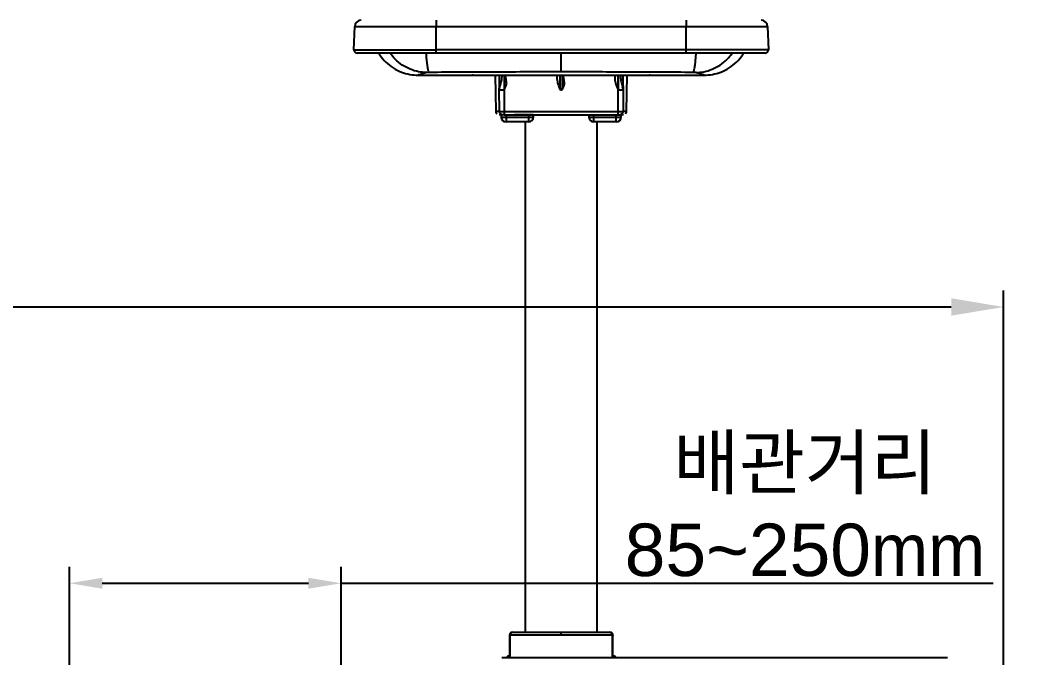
# Model space of a CAD drawing. Header units: millimetres. Extents: x 6110 to 6704, y -2661 to -1821.
# Drawn here: x 6266.7 to 6343.6, y -2346 to -2297.3 of the extents above; entities that cross this region are included whole.
import ezdxf

# ---------------------------------------------------------------- set-up
doc = ezdxf.new("R2010")
doc.units = ezdxf.units.MM
doc.header["$LTSCALE"] = 0.1
doc.layers.get('0').update_dxf_attribs({"lineweight": 15})
doc.layers.add('DIM', color=3, linetype='Continuous', lineweight=9)
doc.styles.get("Standard").update_dxf_attribs({"font": 'arial.ttf'})
doc.dimstyles.new('ISO-25', dxfattribs={"dimtxt": 2.5, "dimasz": 2.5, "dimexe": 1.25, "dimexo": 0.625, "dimtad": 1, "dimlfac": 5, "dimtxsty": 'Standard', "dimcen": 2.5, "dimadec": 0, "dimazin": 0, "dimtfac": 1, "dimtmove": 0, "dimatfit": 3, "dimfxl": 0, "dimarcsym": 0})

# ---------------------------------------------------------------- blocks, each defined once
blk = doc.blocks.new('*D42')
at = {"layer": 'Defpoints', "color": 0}
for p in [(6341.716, -2319.208), (6229.393, -2367.699), (6341.716, -2367.7)]:
    blk.add_point(p, dxfattribs=at)
at = {"layer": 'DIM', "color": 0, "lineweight": -2}
for p, q in [((6229.393, -2367.074), (6229.393, -2317.958)), ((6341.716, -2367.075), (6341.716, -2317.958)), ((6233.393, -2319.208), (6337.716, -2319.208))]:
    blk.add_line(p, q, dxfattribs=at)
at = {"layer": 'DIM', "color": 0}
for points in [[(6233.393, -2318.541), (6233.393, -2319.874), (6229.393, -2319.208)], [(6337.716, -2318.541), (6337.716, -2319.874), (6341.716, -2319.208)]]:
    blk.add_solid(points, dxfattribs=at)
at = {"layer": 'DIM', "color": 0, "insert": (6259.175, -2316.54), "char_height": 4, "attachment_point": 5}
blk.add_mtext('450', dxfattribs=at)
blk = doc.blocks.new('*D44')
at = {"layer": 'Defpoints', "color": 0}
for p in [(6291.155, -2340.279), (6270.42, -2359.431), (6291.155, -2359.431)]:
    blk.add_point(p, dxfattribs=at)
at = {"layer": 'DIM', "color": 0, "lineweight": -2}
for p, q in [((6270.42, -2358.806), (6270.42, -2339.029)), ((6291.155, -2358.806), (6291.155, -2339.029)), ((6272.92, -2340.279), (6288.655, -2340.279)), ((6291.155, -2340.279), (6340.931, -2340.279))]:
    blk.add_line(p, q, dxfattribs=at)
at = {"layer": 'DIM', "color": 0}
for points in [[(6272.92, -2339.862), (6272.92, -2340.696), (6270.42, -2340.279)], [(6288.655, -2339.862), (6288.655, -2340.696), (6291.155, -2340.279)]]:
    blk.add_solid(points, dxfattribs=at)
at = {"layer": 'DIM', "color": 0, "insert": (6326.555, -2334.424), "char_height": 2.5, "attachment_point": 5}
blk.add_mtext('{\\fGulim|b0|i0|c129|p50;\\H1.6x;\\C3;배관거리\\fArial|b0|i0|c0|p34;\\P85~250\\fGulim|b0|i0|c129|p50;mm}', dxfattribs=at)
blk = doc.blocks.new('*D49')
at = {"layer": 'Defpoints', "color": 0}
for p in [(6307.952, -2080.75), (6411.492, -2580.443), (6420.327, -2580.443)]:
    blk.add_point(p, dxfattribs=at)
at = {"layer": 'DIM', "color": 0, "lineweight": -2}
for p, q in [((6308.577, -2080.75), (6421.577, -2080.75)), ((6420.327, -2084.75), (6420.327, -2576.443)), ((6412.117, -2580.443), (6421.577, -2580.443))]:
    blk.add_line(p, q, dxfattribs=at)
at = {"layer": 'DIM', "color": 0}
for points in [[(6419.66, -2084.75), (6420.993, -2084.75), (6420.327, -2080.75)], [(6419.66, -2576.443), (6420.993, -2576.443), (6420.327, -2580.443)]]:
    blk.add_solid(points, dxfattribs=at)
at = {"layer": 'DIM', "color": 0, "insert": (6417.079, -2330.597), "char_height": 4, "attachment_point": 5, "rotation": 90}
blk.add_mtext('(2280)', dxfattribs=at)

msp = doc.modelspace()

# ---------------------------------------------------------------- linework, layer by layer
at = {"linetype": 'Continuous', "lineweight": 25}
for p, q in [((6298.4044, -2297.331), (6298.4044, -2297.816)), ((6317.4994, -2297.331), (6317.4994, -2297.816)), ((6292.1323, -2299.5835), (6292.194, -2297.816)), ((6298.4044, -2297.816), (6317.4994, -2297.816)), ((6298.4044, -2299.5835), (6298.4044, -2297.816)), ((6317.4994, -2299.5835), (6317.4994, -2297.816)), ((6323.7099, -2297.816), (6323.7716, -2299.5835)), ((6292.1323, -2299.5835), (6298.4044, -2299.5835)), ((6298.4044, -2299.8435), (6298.4044, -2299.5835)), ((6317.4994, -2299.5835), (6298.4044, -2299.5835)), ((6317.4994, -2299.8435), (6317.4994, -2299.5835)), ((6323.7716, -2299.5835), (6317.4994, -2299.5835)), ((6317.4994, -2299.8435), (6298.4044, -2299.8435)), ((6297.0455, -2301.5269), (6301.1682, -2301.5269)), ((6301.1682, -2301.5269), (6301.2332, -2301.5262)), ((6301.2332, -2301.5262), (6301.1682, -2301.5269)), ((6302.0476, -2301.5218), (6313.8563, -2301.5218)), ((6302.9231, -2301.5218), (6302.9558, -2304.2992)), ((6307.6252, -2301.5218), (6307.6278, -2301.8153)), ((6312.0409, -2301.5218), (6312.0434, -2301.8153)), ((6312.9481, -2304.2992), (6312.9808, -2301.5218)), ((6314.7357, -2301.5269), (6314.6707, -2301.5262)), ((6314.6707, -2301.5262), (6314.7357, -2301.5269)), ((6314.7357, -2301.5269), (6318.8584, -2301.5269)), ((6303.2187, -2302.542), (6303.2193, -2302.5908)), ((6303.2191, -2302.5908), (6303.2187, -2302.5423)), ((6303.2196, -2302.6466), (6303.2191, -2302.5908)), ((6303.2339, -2304.2929), (6303.2196, -2302.6466)), ((6303.226, -2302.5597), (6303.2197, -2302.6466)), ((6303.602, -2302.6466), (6303.5966, -2302.6466)), ((6303.5966, -2302.6466), (6303.611, -2304.2929)), ((6307.8862, -2302.6466), (6308.0177, -2302.6466)), ((6312.2929, -2304.2929), (6312.3073, -2302.6466)), ((6312.3073, -2302.6466), (6312.3019, -2302.6466)), ((6312.6779, -2302.5598), (6312.6371, -2302.4033)), ((6312.6843, -2302.6466), (6312.67, -2304.2929)), ((6312.6779, -2302.5598), (6312.6852, -2302.5424)), ((6312.6842, -2302.6466), (6312.6779, -2302.5598)), ((6312.6852, -2302.5424), (6312.6843, -2302.6466)), ((6312.6869, -2302.3546), (6312.6852, -2302.5424)), ((6303.3675, -2304.5407), (6303.3714, -2304.7377)), ((6303.611, -2304.2929), (6312.2929, -2304.2929)), ((6303.611, -2304.2929), (6303.611, -2304.5419)), ((6303.611, -2304.5419), (6312.2929, -2304.5419)), ((6303.7442, -2304.5419), (6303.7479, -2304.7297)), ((6303.7479, -2304.7297), (6305.454, -2304.7297)), ((6303.7479, -2304.7297), (6303.7479, -2305.0934)), ((6305.8233, -2304.5407), (6304.3892, -2304.5407)), ((6305.4614, -2304.5407), (6305.454, -2304.7297)), ((6305.8305, -2304.7339), (6305.838, -2304.5419)), ((6310.0659, -2304.5419), (6310.0734, -2304.7339)), ((6310.4499, -2304.7297), (6310.4425, -2304.5407)), ((6310.4499, -2304.7297), (6312.156, -2304.7297)), ((6312.156, -2304.7297), (6312.1597, -2304.5419)), ((6312.156, -2305.0934), (6312.156, -2304.7297)), ((6312.2929, -2304.5419), (6312.2929, -2304.2929)), ((6312.5325, -2304.7377), (6312.5364, -2304.5407)), ((6305.454, -2305.0934), (6303.7479, -2305.0934)), ((6305.2019, -2305.0934), (6305.2019, -2344.006)), ((6312.156, -2305.0934), (6310.4499, -2305.0934)), ((6310.7019, -2344.006), (6310.7019, -2305.0934)), ((6304.0353, -2344.2517), (6304.0019, -2344.256)), ((6304.0019, -2344.256), (6304.0019, -2345.9534)), ((6304.0353, -2344.2517), (6304.0391, -2345.9683)), ((6304.1838, -2344.0231), (6304.1638, -2344.0244)), ((6304.2686, -2344.006), (6304.1815, -2344.0244)), ((6307.9519, -2344.2517), (6307.9519, -2344.006)), ((6311.8686, -2344.2517), (6307.9519, -2344.2517)), ((6311.7199, -2344.0239), (6311.6352, -2344.006)), ((6311.7401, -2344.0243), (6311.7201, -2344.0231)), ((6311.8648, -2345.9683), (6311.8686, -2344.2517)), ((6311.9019, -2344.256), (6311.8686, -2344.2517)), ((6311.9009, -2344.2333), (6311.9019, -2344.256)), ((6311.9019, -2345.9534), (6311.9019, -2344.256)), ((6337.4293, -2345.9683), (6303.4174, -2345.9683))]:
    msp.add_line(p, q, dxfattribs=at)
at = {"linetype": 'Continuous', "lineweight": 25, "flags": 128}
for points in [[(6312.6698, -2304.2929), (6312.6646, -2304.3416), (6312.6615, -2304.3545)], [(6307.9519, -2344.2517), (6307.323, -2344.2517), (6306.7082, -2344.2517), (6306.1215, -2344.2517), (6305.5762, -2344.2517), (6305.0846, -2344.2517), (6304.6578, -2344.2517), (6304.3054, -2344.2517), (6304.0353, -2344.2517)], [(6311.6519, -2344.006), (6311.7007, -2344.0108), (6311.7464, -2344.0246)]]:
    msp.add_lwpolyline(points, dxfattribs=at)
at = {"linetype": 'Continuous', "lineweight": 25}
for centre, radius, start, end in [((6292.6962, -2297.8335), 0.5025, 89.996063, 178.001157), ((6323.2077, -2297.8335), 0.5025, 2.000152, 90.001542), ((6292.3834, -2299.5923), 0.2513, 178, 270), ((6323.5205, -2299.5923), 0.2513, 270, 2), ((6303.4854, -2304.2907), 0.2513, 180.5, 270), ((6303.7479, -2304.7166), 0.3769, 181.111803, 270), ((6305.454, -2304.7166), 0.3769, 270.405619, 0), ((6310.4499, -2304.7166), 0.3769, 182.25105, 270.021059), ((6312.156, -2304.7166), 0.3769, 271.354965, 0), ((6312.4185, -2304.2907), 0.2513, 270.00011, 311.358867), ((6303.9738, -2346.081), 0.25, 90, 153.207051), ((6311.9301, -2346.081), 0.25, 26.792949, 90)]:
    msp.add_arc(centre, radius, start, end, dxfattribs=at)
for points, knots in [([(6292.194, -2297.816), (6292.2171, -2297.816), (6292.2633, -2297.816), (6292.6326, -2297.816), (6293.2066, -2297.816), (6293.9849, -2297.816), (6294.9318, -2297.816), (6296.0125, -2297.816), (6297.185, -2297.816), (6297.998, -2297.816), (6298.4044, -2297.816)], [0, 0, 0, 0, 0.125, 0.25, 0.375, 0.5, 0.625, 0.75, 0.875, 1, 1, 1, 1]), ([(6317.4994, -2297.816), (6317.9059, -2297.816), (6318.7189, -2297.816), (6319.8914, -2297.816), (6320.9721, -2297.816), (6321.919, -2297.816), (6322.6973, -2297.816), (6323.2713, -2297.816), (6323.6406, -2297.816), (6323.6868, -2297.816), (6323.7099, -2297.816)], [0, 0, 0, 0, 0.125, 0.25, 0.375, 0.5, 0.625, 0.75, 0.875, 1, 1, 1, 1]), ([(6298.4044, -2299.8435), (6298.0372, -2299.8435), (6297.2808, -2299.8435), (6296.3538, -2299.8435), (6295.63, -2299.8435), (6294.9219, -2299.8435), (6294.1164, -2299.8435), (6293.4628, -2299.8435), (6293.0488, -2299.8435), (6292.7207, -2299.8435), (6292.4429, -2299.8435), (6292.4028, -2299.8435), (6292.3834, -2299.8435)], [0, 0, 0, 0, 0.1164776, 0.2399321, 0.3043012, 0.3686842, 0.5, 0.6313158, 0.6956849, 0.7600679, 0.8835224, 1, 1, 1, 1]), ([(6294.0312, -2299.8435), (6294.0553, -2299.8888), (6294.1916, -2300.1452), (6294.5565, -2300.5403), (6295.1136, -2300.9872), (6295.7422, -2301.3029), (6296.3937, -2301.4926), (6296.8327, -2301.5157), (6297.0463, -2301.5269)], [0, 0, 0, 0, 0.04257756, 0.24139066, 0.44020497, 0.63525397, 0.82252989, 1, 1, 1, 1]), ([(6297.6681, -2301.3282), (6297.4625, -2301.3136), (6297.0401, -2301.2836), (6296.412, -2301.0881), (6295.8107, -2300.7665), (6295.283, -2300.3526), (6295.0171, -2300.0043), (6294.8944, -2299.8435)], [0, 0, 0, 0, 0.1913452, 0.3930273, 0.6028713, 0.816679, 1, 1, 1, 1]), ([(6297.8763, -2301.3144), (6297.8594, -2301.2889), (6297.8248, -2301.2367), (6297.7733, -2301.019), (6297.7238, -2300.6849), (6297.682, -2300.291), (6297.6609, -2299.9761), (6297.652, -2299.8435)], [0, 0, 0, 0, 0.197927, 0.4057266, 0.6212833, 0.8405954, 1, 1, 1, 1]), ([(6307.952, -2301.2815), (6307.952, -2301.2548), (6307.952, -2301.2002), (6307.952, -2300.9847), (6307.952, -2300.6566), (6307.952, -2300.2742), (6307.952, -2299.9695), (6307.952, -2299.8435)], [0, 0, 0, 0, 0.1991155, 0.4080491, 0.6245323, 0.8448391, 1, 1, 1, 1]), ([(6323.5205, -2299.8435), (6323.5011, -2299.8435), (6323.461, -2299.8435), (6323.1832, -2299.8435), (6322.8551, -2299.8435), (6322.4411, -2299.8435), (6321.7875, -2299.8435), (6320.982, -2299.8435), (6320.2739, -2299.8435), (6319.5502, -2299.8435), (6318.6231, -2299.8435), (6317.8667, -2299.8435), (6317.4994, -2299.8435)], [0, 0, 0, 0, 0.1164776, 0.2399321, 0.3043012, 0.3686842, 0.5, 0.6313158, 0.6956849, 0.7600679, 0.8835224, 1, 1, 1, 1]), ([(6318.0276, -2301.3144), (6318.0445, -2301.2889), (6318.0791, -2301.2366), (6318.1306, -2301.0189), (6318.1801, -2300.6849), (6318.2219, -2300.291), (6318.243, -2299.9761), (6318.2519, -2299.8435)], [0, 0, 0, 0, 0.1979441, 0.4057631, 0.6213007, 0.8405823, 1, 1, 1, 1]), ([(6318.2358, -2301.3282), (6318.4414, -2301.3136), (6318.8638, -2301.2836), (6319.4919, -2301.088), (6320.0932, -2300.7665), (6320.6209, -2300.3526), (6320.8868, -2300.0043), (6321.0095, -2299.8435)], [0, 0, 0, 0, 0.191344, 0.3930258, 0.6028708, 0.8166768, 1, 1, 1, 1]), ([(6318.8576, -2301.5269), (6319.0712, -2301.5157), (6319.5102, -2301.4926), (6320.1617, -2301.3029), (6320.7903, -2300.9872), (6321.3474, -2300.5403), (6321.7123, -2300.1452), (6321.8486, -2299.8888), (6321.8727, -2299.8435)], [0, 0, 0, 0, 0.1774701, 0.364746, 0.559795, 0.7586093, 0.9574224, 1, 1, 1, 1]), ([(6297.6681, -2301.3282), (6297.4871, -2301.3858), (6297.1247, -2301.5011), (6297.0725, -2301.5183), (6297.0463, -2301.5269)], [0, 0, 0, 0, 0.49968458, 1, 1, 1, 1]), ([(6297.8763, -2301.3144), (6297.8521, -2301.3147), (6297.8033, -2301.3154), (6297.7406, -2301.3186), (6297.6915, -2301.3229), (6297.676, -2301.3264), (6297.6681, -2301.3282)], [0, 0, 0, 0, 0.2452923, 0.4933086, 0.7450343, 1, 1, 1, 1]), ([(6307.952, -2301.2804), (6306.2699, -2301.282), (6302.9066, -2301.285), (6299.5528, -2301.3046), (6297.8763, -2301.3144)], [0, 0, 0, 0, 0.5001114, 1, 1, 1, 1]), ([(6301.2332, -2301.5262), (6301.2338, -2301.5262), (6301.2562, -2301.5259), (6301.4189, -2301.5243), (6301.6998, -2301.5223), (6301.9317, -2301.522), (6302.0476, -2301.5218)], [0, 0, 0, 0, 0.0097044, 0.3402204, 0.6702655, 1, 1, 1, 1]), ([(6303.2097, -2301.5218), (6303.2104, -2301.6014), (6303.2117, -2301.744), (6303.214, -2302.0078), (6303.2163, -2302.2676), (6303.2179, -2302.4505), (6303.2187, -2302.5423)], [0, 0, 0, 0, 0.2929734, 0.5251439, 0.7618715, 1, 1, 1, 1]), ([(6303.2251, -2301.5218), (6303.2251, -2301.5565), (6303.2253, -2301.6666), (6303.2243, -2302.0344), (6303.2211, -2302.3666), (6303.2192, -2302.5592)], [0, 0, 0, 0, 0.1617554, 0.5140206, 1, 1, 1, 1]), ([(6303.226, -2302.5597), (6303.255, -2302.4621), (6303.3092, -2302.28), (6303.3931, -2301.9834), (6303.4284, -2301.7038), (6303.4382, -2301.5872), (6303.4438, -2301.5218)], [0, 0, 0, 0, 0.2687941, 0.501948, 0.720528, 1, 1, 1, 1]), ([(6303.5966, -2301.5218), (6303.5966, -2301.5941), (6303.5966, -2301.7464), (6303.5966, -2302.159), (6303.5966, -2302.484), (6303.5966, -2302.6466)], [0, 0, 0, 0, 0.31125393, 0.65562696, 1, 1, 1, 1]), ([(6303.6137, -2301.5218), (6303.6135, -2301.5478), (6303.6128, -2301.6104), (6303.6109, -2301.7939), (6303.6082, -2302.0488), (6303.605, -2302.3569), (6303.603, -2302.5458), (6303.602, -2302.6466)], [0, 0, 0, 0, 0.1281352, 0.3083158, 0.5999205, 0.7865448, 1, 1, 1, 1]), ([(6303.7972, -2302.176), (6303.7817, -2302.0592), (6303.7499, -2301.8197), (6303.705, -2301.6213), (6303.6819, -2301.5713), (6303.6818, -2301.571)], [0, 0, 0, 0, 0.4857086, 0.9964814, 1, 1, 1, 1]), ([(6307.6278, -2301.8153), (6307.6459, -2301.9446), (6307.6866, -2302.2353), (6307.815, -2302.4998), (6307.8862, -2302.6466)], [0, 0, 0, 0, 0.445018, 1, 1, 1, 1]), ([(6307.8862, -2302.6466), (6307.8852, -2302.5458), (6307.8832, -2302.3569), (6307.8801, -2302.0488), (6307.8773, -2301.7939), (6307.8754, -2301.6104), (6307.8748, -2301.5478), (6307.8745, -2301.5218)], [0, 0, 0, 0, 0.21345767, 0.40008461, 0.69169539, 0.87187316, 1, 1, 1, 1]), ([(6318.0276, -2301.3144), (6316.3511, -2301.3046), (6312.9973, -2301.285), (6309.634, -2301.282), (6307.952, -2301.2804)], [0, 0, 0, 0, 0.4998886, 1, 1, 1, 1]), ([(6308.0294, -2301.5218), (6308.0291, -2301.5478), (6308.0285, -2301.6104), (6308.0266, -2301.7939), (6308.0238, -2302.0488), (6308.0207, -2302.3569), (6308.0187, -2302.5458), (6308.0177, -2302.6466)], [0, 0, 0, 0, 0.128134, 0.3083151, 0.599921, 0.7865452, 1, 1, 1, 1]), ([(6308.2129, -2302.176), (6308.1974, -2302.0593), (6308.1656, -2301.8198), (6308.1206, -2301.6213), (6308.0976, -2301.5713), (6308.0974, -2301.571)], [0, 0, 0, 0, 0.485722, 0.9964744, 1, 1, 1, 1]), ([(6312.0434, -2301.8153), (6312.0616, -2301.9446), (6312.1023, -2302.2353), (6312.2307, -2302.4998), (6312.3019, -2302.6466)], [0, 0, 0, 0, 0.4450021, 1, 1, 1, 1]), ([(6312.3019, -2302.6466), (6312.3009, -2302.5458), (6312.2989, -2302.3569), (6312.2957, -2302.0488), (6312.293, -2301.7939), (6312.2911, -2301.6104), (6312.2904, -2301.5478), (6312.2902, -2301.5218)], [0, 0, 0, 0, 0.2134594, 0.400085, 0.691684, 0.8718672, 1, 1, 1, 1]), ([(6312.3073, -2301.5333), (6312.3073, -2301.6024), (6312.3073, -2301.7517), (6312.3073, -2302.1592), (6312.3073, -2302.4841), (6312.3073, -2302.6466)], [0, 0, 0, 0, 0.3009823, 0.6504912, 1, 1, 1, 1]), ([(6312.4594, -2301.5218), (6312.4617, -2301.5476), (6312.4658, -2301.5946), (6312.4809, -2301.7449), (6312.5127, -2302.0207), (6312.5943, -2302.2714), (6312.6371, -2302.4033)], [0, 0, 0, 0, 0.1402205, 0.2543694, 0.6078635, 1, 1, 1, 1]), ([(6312.6837, -2302.3789), (6312.6815, -2302.1458), (6312.6783, -2301.8135), (6312.6786, -2301.5888), (6312.6787, -2301.5218)], [0, 0, 0, 0, 0.7017117, 1, 1, 1, 1]), ([(6313.8563, -2301.5218), (6313.9722, -2301.522), (6314.2041, -2301.5223), (6314.485, -2301.5243), (6314.6477, -2301.5259), (6314.6701, -2301.5262), (6314.6707, -2301.5262)], [0, 0, 0, 0, 0.3297391, 0.6598348, 0.9903044, 1, 1, 1, 1]), ([(6318.2358, -2301.3282), (6318.2279, -2301.3264), (6318.2124, -2301.3229), (6318.1633, -2301.3186), (6318.1006, -2301.3154), (6318.0518, -2301.3147), (6318.0276, -2301.3144)], [0, 0, 0, 0, 0.2549657, 0.5066914, 0.7547077, 1, 1, 1, 1]), ([(6318.8576, -2301.5269), (6318.8314, -2301.5183), (6318.7792, -2301.5011), (6318.4168, -2301.3858), (6318.2358, -2301.3282)], [0, 0, 0, 0, 0.5003154, 1, 1, 1, 1]), ([(6303.2187, -2302.5423), (6303.219, -2302.5452), (6303.2197, -2302.5511), (6303.2239, -2302.5568), (6303.226, -2302.5597)], [0, 0, 0, 0, 0.5000426, 1, 1, 1, 1]), ([(6303.2194, -2302.6232), (6303.2195, -2302.6274), (6303.2195, -2302.6356), (6303.2196, -2302.6429), (6303.2197, -2302.6466)], [0, 0, 0, 0, 0.50348154, 1, 1, 1, 1]), ([(6303.2198, -2302.6466), (6303.2213, -2302.6459), (6303.2243, -2302.6445), (6303.2549, -2302.6427), (6303.3235, -2302.6416), (6303.426, -2302.6427), (6303.5203, -2302.6445), (6303.5709, -2302.6459), (6303.5966, -2302.6466)], [0, 0, 0, 0, 0.1308588, 0.2580019, 0.500074, 0.7426231, 0.8695921, 1, 1, 1, 1]), ([(6303.602, -2302.6466), (6303.6797, -2302.5017), (6303.7612, -2302.3499), (6303.7916, -2302.1829), (6303.793, -2302.1752)], [0, 0, 0, 0, 0.9540595, 1, 1, 1, 1]), ([(6308.0177, -2302.6466), (6308.0954, -2302.5017), (6308.1769, -2302.3499), (6308.2073, -2302.1829), (6308.2087, -2302.1752)], [0, 0, 0, 0, 0.9541224, 1, 1, 1, 1]), ([(6312.3073, -2302.6466), (6312.3567, -2302.6454), (6312.4554, -2302.6429), (6312.58, -2302.642), (6312.6671, -2302.6429), (6312.6785, -2302.6454), (6312.6841, -2302.6466)], [0, 0, 0, 0, 0.2500525, 0.5000098, 0.7499621, 1, 1, 1, 1]), ([(6312.6371, -2302.4033), (6312.6514, -2302.3959), (6312.68, -2302.3811), (6312.6846, -2302.3634), (6312.6869, -2302.3546)], [0, 0, 0, 0, 0.5, 1, 1, 1, 1]), ([(6302.9558, -2304.2924), (6302.9596, -2304.3239), (6302.9654, -2304.3723), (6302.9969, -2304.4309), (6303.0197, -2304.4562), (6303.0313, -2304.469)], [0, 0, 0, 0, 0.4792329, 0.73696266, 1, 1, 1, 1]), ([(6303.2341, -2304.2929), (6303.2066, -2304.293), (6303.1408, -2304.2932), (6303.0598, -2304.2932), (6302.9953, -2304.2931), (6302.9597, -2304.2928), (6302.959, -2304.2925), (6302.9586, -2304.2924)], [0, 0, 0, 0, 0.164684, 0.3927848, 0.6181199, 0.8406897, 1, 1, 1, 1]), ([(6303.3979, -2304.5407), (6303.394, -2304.5407), (6303.3662, -2304.5407), (6303.3212, -2304.5407), (6303.2686, -2304.5407), (6303.2293, -2304.5407), (6303.2175, -2304.5407), (6303.2116, -2304.5407)], [0, 0, 0, 0, 0.0385907, 0.2786829, 0.5192481, 0.7595104, 1, 1, 1, 1]), ([(6303.2341, -2304.2929), (6303.2398, -2304.2931), (6303.2511, -2304.2936), (6303.3383, -2304.2939), (6303.4628, -2304.2936), (6303.5616, -2304.2931), (6303.611, -2304.2929)], [0, 0, 0, 0, 0.2500003, 0.5, 0.7499997, 1, 1, 1, 1]), ([(6303.3732, -2304.724), (6303.3734, -2304.7247), (6303.374, -2304.7265), (6303.3986, -2304.7287), (6303.442, -2304.7305), (6303.5028, -2304.7316), (6303.5767, -2304.7318), (6303.6599, -2304.7313), (6303.7186, -2304.7302), (6303.7479, -2304.7297)], [0, 0, 0, 0, 0.1075007, 0.2562506, 0.4050005, 0.5537504, 0.7025002, 0.8512501, 1, 1, 1, 1]), ([(6303.611, -2304.5419), (6303.5945, -2304.5419), (6303.5616, -2304.5419), (6303.5201, -2304.5419), (6303.4911, -2304.5419), (6303.4873, -2304.5419), (6303.4854, -2304.5419)], [0, 0, 0, 0, 0.2503797, 0.5000191, 0.7496488, 1, 1, 1, 1]), ([(6305.454, -2304.7297), (6305.4906, -2304.7311), (6305.5601, -2304.7337), (6305.6617, -2304.7359), (6305.74, -2304.7363), (6305.8039, -2304.7359), (6305.8268, -2304.7331), (6305.8302, -2304.7319), (6305.8306, -2304.7316), (6305.8305, -2304.7314), (6305.8305, -2304.7313)], [0, 0, 0, 0, 0.1853582, 0.3524756, 0.560434, 0.7036734, 0.9440589, 0.9741304, 0.9846678, 1, 1, 1, 1]), ([(6310.0734, -2304.7313), (6310.0734, -2304.7314), (6310.0733, -2304.7316), (6310.0737, -2304.7319), (6310.0753, -2304.7324), (6310.0836, -2304.7341), (6310.1115, -2304.736), (6310.1684, -2304.7362), (6310.2378, -2304.7359), (6310.3304, -2304.7339), (6310.4002, -2304.7315), (6310.4499, -2304.7297)], [0, 0, 0, 0, 0.015325, 0.025862, 0.0558997, 0.1442572, 0.2971879, 0.4720082, 0.6483184, 0.7492914, 1, 1, 1, 1]), ([(6312.156, -2304.7297), (6312.1853, -2304.7302), (6312.244, -2304.7313), (6312.3272, -2304.7318), (6312.4011, -2304.7316), (6312.4619, -2304.7305), (6312.5053, -2304.7287), (6312.5299, -2304.7265), (6312.5305, -2304.7247), (6312.5307, -2304.724)], [0, 0, 0, 0, 0.14874992, 0.29749985, 0.44624977, 0.5949997, 0.74374962, 0.89249955, 1, 1, 1, 1]), ([(6312.2929, -2304.5245), (6312.3127, -2304.5274), (6312.3502, -2304.5327), (6312.3883, -2304.538), (6312.4077, -2304.5411), (6312.407, -2304.5414), (6312.4067, -2304.5415)], [0, 0, 0, 0, 0.325208, 0.61706918, 0.87602134, 1, 1, 1, 1]), ([(6312.2929, -2304.5419), (6312.3094, -2304.5419), (6312.3423, -2304.5419), (6312.3838, -2304.5419), (6312.4128, -2304.5419), (6312.4166, -2304.5419), (6312.4185, -2304.5419)], [0, 0, 0, 0, 0.2503508, 0.4999807, 0.7496205, 1, 1, 1, 1]), ([(6312.5103, -2304.5245), (6312.5333, -2304.513), (6312.5799, -2304.4898), (6312.63, -2304.4309), (6312.6605, -2304.3627), (6312.6621, -2304.3144), (6312.6628, -2304.2911)], [0, 0, 0, 0, 0.2531777, 0.5117861, 0.7640578, 1, 1, 1, 1]), ([(6312.6952, -2304.5407), (6312.695, -2304.5407), (6312.6945, -2304.5407), (6312.6735, -2304.5407), (6312.6357, -2304.5407), (6312.5826, -2304.5407), (6312.5409, -2304.5407), (6312.5166, -2304.5407), (6312.5161, -2304.5407)], [0, 0, 0, 0, 0.1518264, 0.3625691, 0.5738749, 0.784684, 0.9958408, 1, 1, 1, 1]), ([(6312.9455, -2304.2924), (6312.9446, -2304.2925), (6312.9427, -2304.2928), (6312.9034, -2304.2931), (6312.8386, -2304.2932), (6312.7602, -2304.2931), (6312.697, -2304.2929), (6312.6697, -2304.2929)], [0, 0, 0, 0, 0.1837309, 0.4074803, 0.6220286, 0.8369329, 1, 1, 1, 1]), ([(6312.8726, -2304.469), (6312.8842, -2304.4562), (6312.907, -2304.4309), (6312.9385, -2304.3723), (6312.9443, -2304.3239), (6312.9481, -2304.2924)], [0, 0, 0, 0, 0.2630373, 0.5207671, 1, 1, 1, 1]), ([(6304.0774, -2344.0788), (6304.0659, -2344.0918), (6304.0431, -2344.1175), (6304.0204, -2344.1631), (6304.0064, -2344.21), (6304.0048, -2344.2417), (6304.004, -2344.257)], [0, 0, 0, 0, 0.2629192, 0.520292, 0.7672301, 1, 1, 1, 1]), ([(6304.1834, -2344.0234), (6304.1589, -2344.0349), (6304.1093, -2344.0582), (6304.0521, -2344.1171), (6304.0136, -2344.1856), (6304.0072, -2344.2336), (6304.0041, -2344.257)], [0, 0, 0, 0, 0.2477988, 0.5042489, 0.7582964, 1, 1, 1, 1]), ([(6304.1602, -2344.0235), (6304.1449, -2344.0306), (6304.114, -2344.045), (6304.0759, -2344.0779), (6304.0454, -2344.1173), (6304.0338, -2344.1476), (6304.0281, -2344.1627)], [0, 0, 0, 0, 0.24445668, 0.49587545, 0.74937366, 1, 1, 1, 1]), ([(6304.1815, -2344.0244), (6304.1811, -2344.0245), (6304.1512, -2344.0307), (6304.1021, -2344.0759), (6304.047, -2344.1541), (6304.0392, -2344.2192), (6304.0353, -2344.2517)], [0, 0, 0, 0, 0.0046523, 0.3364349, 0.6682174, 1, 1, 1, 1]), ([(6304.2686, -2344.006), (6304.3477, -2344.006), (6304.5059, -2344.006), (6304.8433, -2344.006), (6305.2449, -2344.006), (6305.7094, -2344.006), (6306.2241, -2344.006), (6306.7779, -2344.006), (6307.3582, -2344.006), (6307.754, -2344.006), (6307.9519, -2344.006)], [0, 0, 0, 0, 0.1250001, 0.2500002, 0.3750002, 0.5000003, 0.6250002, 0.7500002, 0.8750001, 1, 1, 1, 1]), ([(6311.8686, -2344.2517), (6311.8647, -2344.2192), (6311.8569, -2344.1542), (6311.8019, -2344.0758), (6311.7519, -2344.0304), (6311.7212, -2344.0241), (6311.7199, -2344.0239)], [0, 0, 0, 0, 0.3287965, 0.6575931, 0.9863896, 1, 1, 1, 1]), ([(6311.8758, -2344.1627), (6311.8701, -2344.1476), (6311.8585, -2344.1173), (6311.828, -2344.078), (6311.7899, -2344.045), (6311.759, -2344.0306), (6311.7437, -2344.0235)], [0, 0, 0, 0, 0.250623, 0.5041197, 0.7555395, 1, 1, 1, 1]), ([(6311.8999, -2344.257), (6311.8991, -2344.2417), (6311.8975, -2344.21), (6311.8835, -2344.1631), (6311.8608, -2344.1175), (6311.838, -2344.0918), (6311.8265, -2344.0789)], [0, 0, 0, 0, 0.23277103, 0.47970818, 0.73707973, 1, 1, 1, 1])]:
    msp.add_open_spline(points, degree=3, knots=knots, dxfattribs=at)
for points in [[(6305.454, -2304.7297), (6305.454, -2304.7778), (6305.454, -2304.8739), (6305.454, -2304.9937), (6305.454, -2305.0772), (6305.454, -2305.088), (6305.454, -2305.0934)], [(6310.4499, -2305.0934), (6310.4499, -2305.088), (6310.4499, -2305.0772), (6310.4499, -2304.9937), (6310.4499, -2304.8739), (6310.4499, -2304.7778), (6310.4499, -2304.7297)], [(6312.2929, -2304.2929), (6312.3423, -2304.2932), (6312.441, -2304.294), (6312.5656, -2304.2943), (6312.6528, -2304.294), (6312.6641, -2304.2932), (6312.6698, -2304.2929)], [(6307.9519, -2344.006), (6308.1499, -2344.006), (6308.5457, -2344.006), (6309.126, -2344.006), (6309.6798, -2344.006), (6310.1945, -2344.006), (6310.6589, -2344.006), (6311.0606, -2344.006), (6311.398, -2344.006), (6311.5562, -2344.006), (6311.6352, -2344.006)]]:
    msp.add_open_spline(points, degree=3, dxfattribs=at)

# ---------------------------------------------------------------- dimensions: what is measured, and where the dimension line sits
at = {"layer": 'DIM'}
dim = msp.add_linear_dim(base=(6420.3266, -2580.4433), p1=(6307.9519, -2080.7498), p2=(6411.4918, -2580.4433), angle=90, text='(2280)', dimstyle='ISO-25', override={"dimtxt": 4, "dimasz": 4, "dimlfac": 4, "dimadec": 1, "dimfxl": 1.25}, dxfattribs=at)
dim.commit()
dim.dimension.update_dxf_attribs({"geometry": '*D49', "text_midpoint": (6420.3266, -2330.5966), "dimtype": 160})
dim = msp.add_linear_dim(base=(6341.7164, -2319.2075), p1=(6229.3935, -2367.6995), p2=(6341.7164, -2367.6996), text='450', dimstyle='ISO-25', override={"dimtxt": 4, "dimasz": 4, "dimlfac": 4, "dimadec": 1, "dimfxl": 1.25}, dxfattribs=at)
dim.commit()
dim.dimension.update_dxf_attribs({"geometry": '*D42', "text_midpoint": (6259.1753, -2319.2075), "dimtype": 160})
at = {"layer": 'DIM', "color": 3}
dim = msp.add_linear_dim(base=(6291.1552, -2340.2791), p1=(6270.42, -2359.4307), p2=(6291.1552, -2359.4307), text='{\\fGulim|b0|i0|c129|p50;\\H1.6x;\\C3;배관거리\\fArial|b0|i0|c0|p34;\\P85~250\\fGulim|b0|i0|c129|p50;mm}', dimstyle='ISO-25', dxfattribs=at)
dim.commit()
dim.dimension.update_dxf_attribs({"geometry": '*D44', "text_midpoint": (6326.5549, -2340.2791), "dimtype": 160})

doc.saveas('drawing.dxf')
